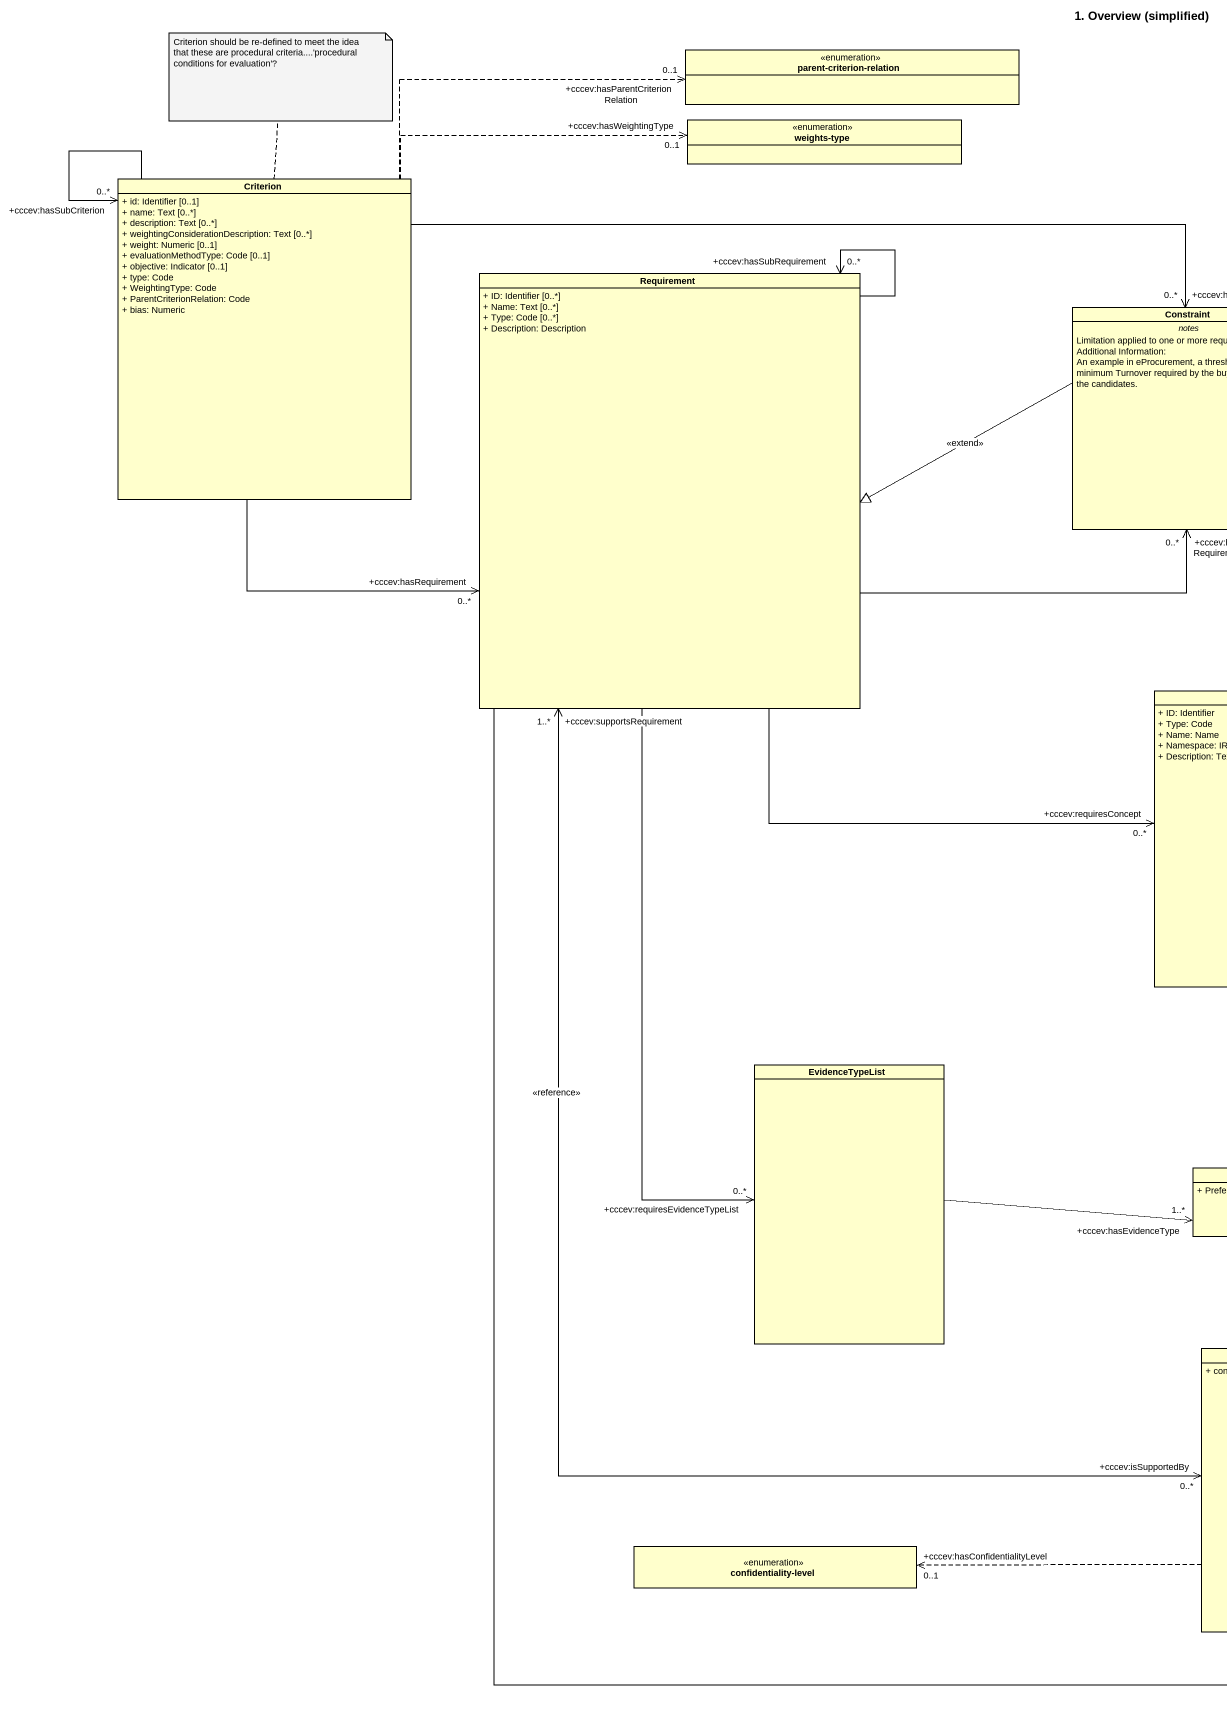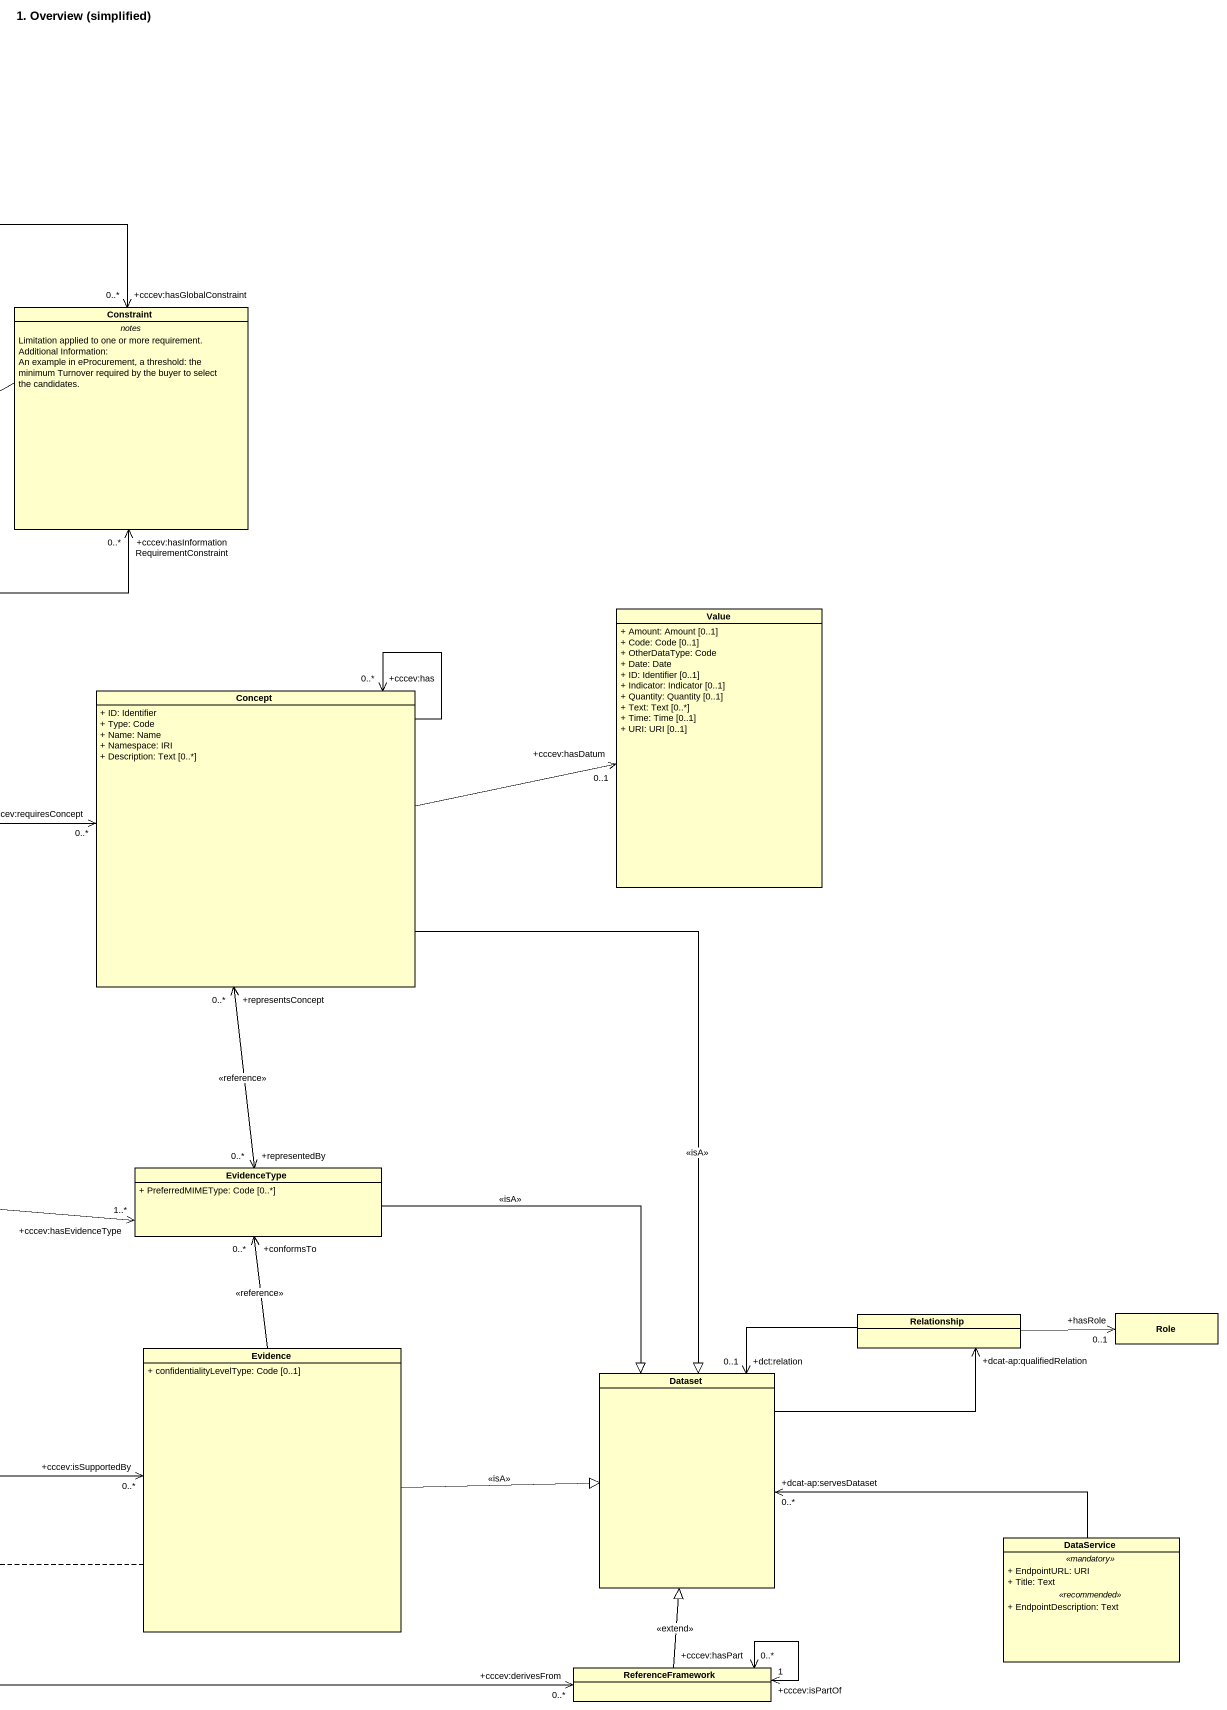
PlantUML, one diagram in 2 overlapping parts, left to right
@startuml
title 1. Overview (simplified)
hide circle
hide empty members
skinparam classAttributeIconSize 0
enum "parent-criterion-relation" as parent_criterion_relation
enum "weights-type" as weights_type
class Criterion {
  + id: Identifier [0..1]
  + name: Text [0..*]
  + description: Text [0..*]
  + weightingConsiderationDescription: Text [0..*]
  + weight: Numeric [0..1]
  + evaluationMethodType: Code [0..1]
  + objective: Indicator [0..1]
  + type: Code
  + WeightingType: Code
  + ParentCriterionRelation: Code
  + bias: Numeric
}
class Requirement {
  + ID: Identifier [0..*]
  + Name: Text [0..*]
  + Type: Code [0..*]
  + Description: Description
}
class Constraint {
  -- notes --
  Limitation applied to one or more requirement.
  Additional Information:
  An example in eProcurement, a threshold: the minimum Turnover required by the buyer to select the candidates.
}
class Value {
  + Amount: Amount [0..1]
  + Code: Code [0..1]
  + OtherDataType: Code
  + Date: Date
  + ID: Identifier [0..1]
  + Indicator: Indicator [0..1]
  + Quantity: Quantity [0..1]
  + Text: Text [0..*]
  + Time: Time [0..1]
  + URI: URI [0..1]
}
class Concept {
  + ID: Identifier
  + Type: Code
  + Name: Name
  + Namespace: IRI
  + Description: Text [0..*]
}
class EvidenceTypeList
class EvidenceType {
  + PreferredMIMEType: Code [0..*]
}
class Relationship
class Role
class Evidence {
  + confidentialityLevelType: Code [0..1]
}
class Dataset
enum "confidentiality-level" as confidentiality_level
class DataService {
  .. <<mandatory>> ..
  + EndpointURL: URI
  + Title: Text
  .. <<recommended>> ..
  + EndpointDescription: Text
}
class ReferenceFramework
Criterion .right.> "+cccev:hasParentCriterionRelation\n0..1" parent_criterion_relation
Criterion .right.> "+cccev:hasWeightingType\n0..1" weights_type
Criterion --> "+cccev:hasSubCriterion\n0..*" Criterion
Criterion -right-> "+cccev:hasRequirement\n0..*" Requirement
Criterion -right-> "+cccev:hasGlobalConstraint\n0..*" Constraint
Requirement --> "+cccev:hasSubRequirement\n0..*" Requirement
Requirement -right-> "+cccev:hasInformationRequirementConstraint\n0..*" Constraint
Requirement -right-> "+cccev:requiresConcept\n0..*" Concept
Requirement --> "+cccev:requiresEvidenceTypeList\n0..*" EvidenceTypeList
Requirement "+cccev:supportsRequirement\n1..*" <--> "+cccev:isSupportedBy\n0..*" Evidence : <<reference>>
Requirement --> "+cccev:derivesFrom\n0..*" ReferenceFramework
Constraint -left-|> Requirement : <<extend>>
Concept -right-> "+cccev:hasDatum\n0..1" Value
Concept --> "+cccev:has\n0..*" Concept
Concept "+representsConcept\n0..*" <--> "+representedBy\n0..*" EvidenceType : <<reference>>
Concept --|> Dataset : <<isA>>
EvidenceTypeList -right-> "+cccev:hasEvidenceType\n1..*" EvidenceType
EvidenceType --|> Dataset : <<isA>>
Relationship -right-> "+hasRole\n0..1" Role
Relationship -left-> "+dct:relation\n0..1" Dataset
Evidence -up-> "+conformsTo\n0..*" EvidenceType : <<reference>>
Evidence -right-|> Dataset : <<isA>>
Evidence .left.> "+cccev:hasConfidentialityLevel\n0..1" confidentiality_level
Dataset -right-> "+dcat-ap:qualifiedRelation" Relationship
DataService -left-> "+dcat-ap:servesDataset\n0..*" Dataset
ReferenceFramework -up-|> Dataset : <<extend>>
ReferenceFramework "+cccev:isPartOf\n1" <--> "+cccev:hasPart\n0..*" ReferenceFramework
note top of Criterion : Criterion should be re-defined to meet the idea that these are procedural criteria....'procedural conditions for evaluation'?
@enduml
